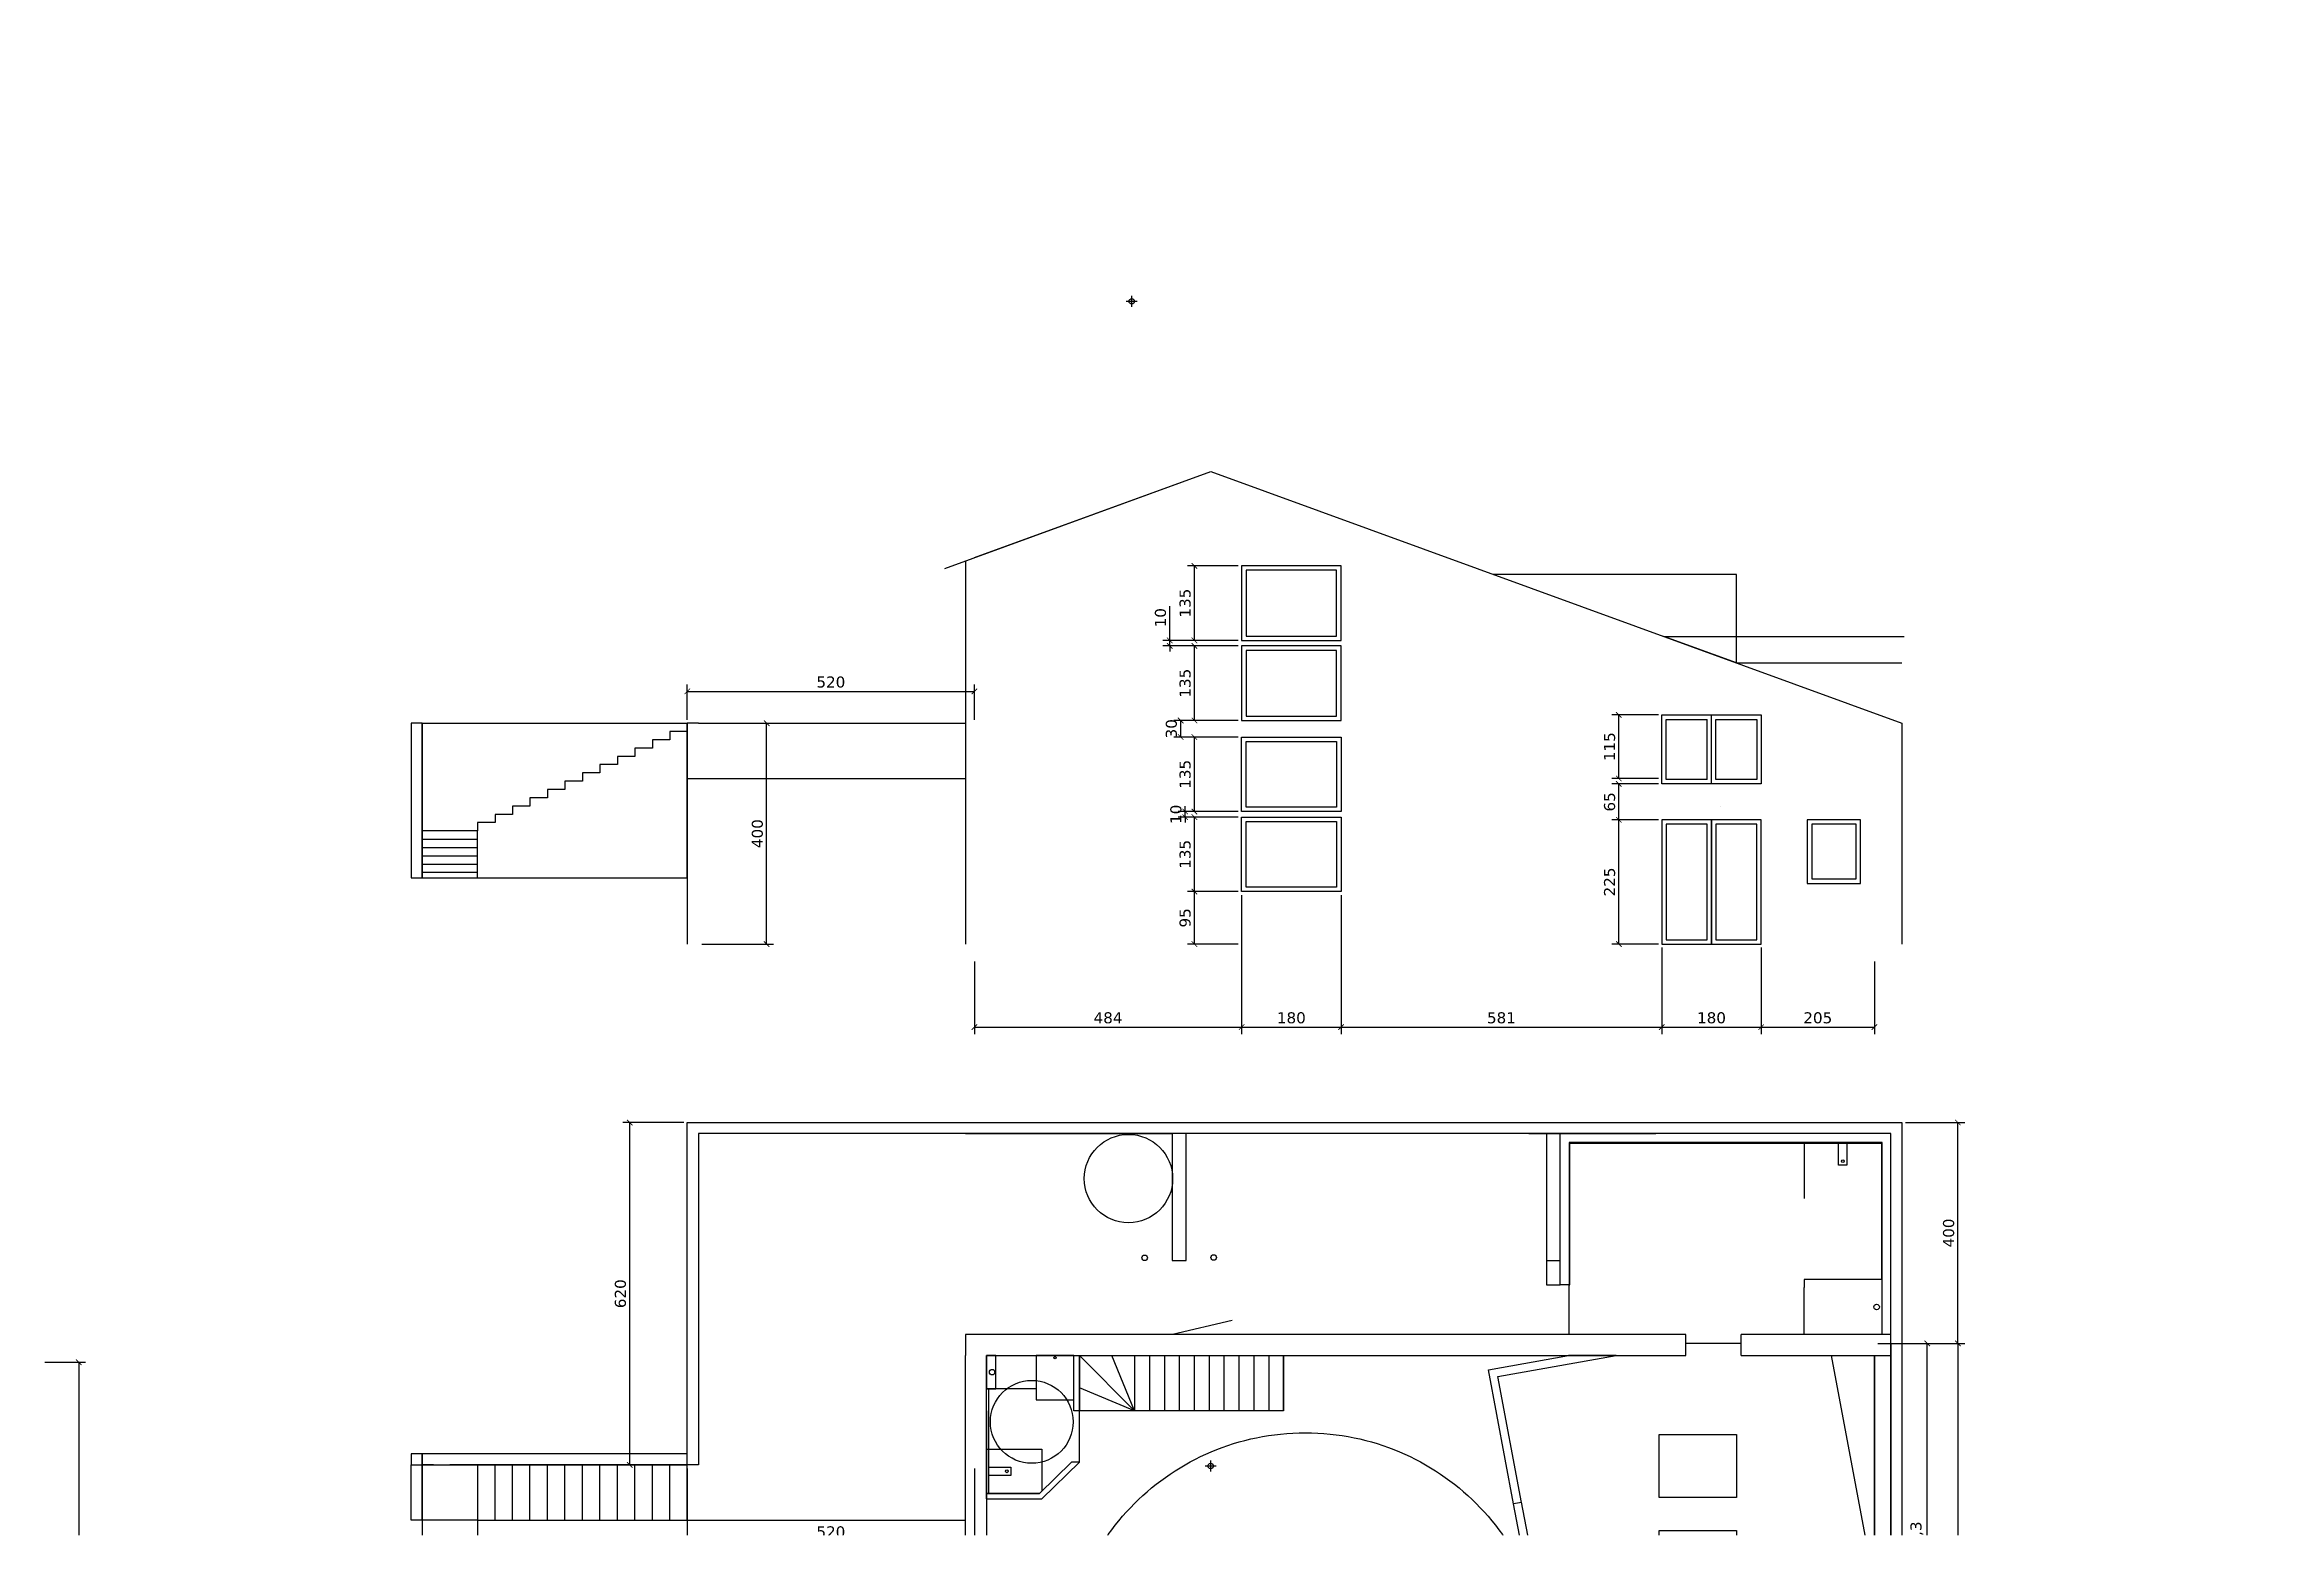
# Paper-space layout 'FacadeESt' of a CAD drawing. Header units: centimetres, sheet in millimetres. Extents: x -72 to 333, y 0 to 270.
# The model-space entities are those that its viewports show. They can reach past a viewport. Long polylines and large blocks are cut down to what shows.
import ezdxf

# ---------------------------------------------------------------- set-up
doc = ezdxf.new("R2010")
doc.units = ezdxf.units.CM
doc.header["$PDMODE"] = 34
doc.header["$PDSIZE"] = 100
for name, color, linetype in [('A-FP 1', 2, 'Continuous'), ('A-Roof', 2, 'Continuous'), ('A-Wall', 30, 'Continuous'), ('AC-Calcul ratios', 4, 'Continuous'), ('Dimensions', 6, 'Continuous'), ('Facade-VUE', 233, 'Continuous'), ('I-Cloison', 11, 'Continuous'), ('I-STAIRS', 44, 'Continuous'), ('Isolant pourtour radier', 36, 'Continuous'), ('Mobilier PMR', 201, 'Continuous'), ('Mur de soutenement', 1, 'Continuous'), ('Mur de soutenement-fondations', 242, 'Continuous'), ('Portes', 3, 'Continuous'), ('VIEWPORT', 7, 'Continuous')]:
    doc.layers.add(name, color=color, linetype=linetype)
doc.layers.add('canalisations', color=1, linetype='Continuous', true_color=0xff0000)
doc.layers.get('VIEWPORT').off()
doc.styles.add('Seb', font='Verdana.ttf')
doc.dimstyles.new('d', dxfattribs={"dimtxt": 1, "dimasz": 1, "dimexe": 1.25, "dimexo": 0.625, "dimtad": 1, "dimdec": 1, "dimlfac": 0.1, "dimtxsty": 'Seb', "dimblk": 'ARCHTICK', "dimblk1": 'ARCHTICK', "dimblk2": 'ARCHTICK', "dimcen": 2.5, "dimclrd": 256, "dimclre": 256, "dimadec": 0, "dimazin": 0, "dimtfac": 1, "dimtdec": 1, "dimtmove": 0, "dimatfit": 3, "dimldrblk": 'ARCHTICK', "dimfxl": 1, "dimlwd": -1, "dimlwe": -1, "dimarcsym": 0})

# ---------------------------------------------------------------- blocks, each defined once
blk = doc.blocks.new('_ArchTick')
at = {"color": 0, "linetype": 'ByBlock', "const_width": 0.15}
blk.add_lwpolyline([(-0.5, -0.5), (0.5, 0.5)], dxfattribs=at)
blk = doc.blocks.new('*D278')
at = {"layer": 'Defpoints', "color": 0, "transparency": 16777216}
for p in [(260001, 126008), (276301, 126008), (276301, 125665)]:
    blk.add_point(p, dxfattribs=at)
at = {"layer": 'Dimensions', "transparency": 16777216}
for p, q in [((260001, 125946), (260001, 125540)), ((276301, 125946), (276301, 125540)), ((260001, 125665), (276301, 125665))]:
    blk.add_line(p, q, dxfattribs=at)
at = {"layer": 'Dimensions', "transparency": 16777216, "xscale": 100, "yscale": 100, "zscale": 100, "rotation": 180}
blk.add_blockref('_ArchTick', (260001, 125665), dxfattribs=at)
at = {"layer": 'Dimensions', "transparency": 16777216, "xscale": 100, "yscale": 100, "zscale": 100}
blk.add_blockref('_ArchTick', (276301, 125665), dxfattribs=at)
at = {"layer": 'Dimensions', "color": 0, "transparency": 16777216, "insert": (268151, 125780), "char_height": 100, "attachment_point": 5, "style": 'Seb'}
blk.add_mtext('1630', dxfattribs=at)
blk = doc.blocks.new('*D279')
at = {"layer": 'Defpoints', "color": 0, "transparency": 16777216}
for p in [(276301, 126008), (276601, 126008), (276601, 125665)]:
    blk.add_point(p, dxfattribs=at)
at = {"layer": 'Dimensions', "transparency": 16777216}
for p, q in [((276301, 125946), (276301, 125540)), ((276601, 125946), (276601, 125540)), ((276301, 125665), (276601, 125665))]:
    blk.add_line(p, q, dxfattribs=at)
at = {"layer": 'Dimensions', "transparency": 16777216, "xscale": 100, "yscale": 100, "zscale": 100, "rotation": 180}
blk.add_blockref('_ArchTick', (276301, 125665), dxfattribs=at)
at = {"layer": 'Dimensions', "transparency": 16777216, "xscale": 100, "yscale": 100, "zscale": 100}
blk.add_blockref('_ArchTick', (276601, 125665), dxfattribs=at)
at = {"layer": 'Dimensions', "color": 0, "transparency": 16777216, "insert": (276451, 125780), "char_height": 100, "attachment_point": 5, "style": 'Seb'}
blk.add_mtext('30', dxfattribs=at)
blk = doc.blocks.new('*D283')
at = {"layer": 'Defpoints', "color": 0, "transparency": 16777216}
for p in [(276801, 126008), (276801, 125848), (277620, 125848)]:
    blk.add_point(p, dxfattribs=at)
at = {"layer": 'Dimensions', "transparency": 16777216}
for p, q in [((276864, 126008), (277745, 126008)), ((277620, 126008), (277620, 125848)), ((276864, 125848), (277745, 125848)), ((277620, 125848), (277620, 125473))]:
    blk.add_line(p, q, dxfattribs=at)
at = {"layer": 'Dimensions', "transparency": 16777216, "xscale": 100, "yscale": 100, "zscale": 100}
for p, rotation in [((277620, 126008), 90), ((277620, 125848), 270)]:
    blk.add_blockref('_ArchTick', p, dxfattribs=dict(at, rotation=rotation))
at = {"layer": 'Dimensions', "color": 0, "transparency": 16777216, "insert": (277506, 125610), "char_height": 100, "attachment_point": 5, "rotation": 90, "style": 'Seb'}
blk.add_mtext('16', dxfattribs=at)
blk = doc.blocks.new('*D296')
at = {"layer": 'Defpoints', "color": 0, "transparency": 16777216}
for p in [(276301, 101873), (276301, 90273), (277813, 90273)]:
    blk.add_point(p, dxfattribs=at)
at = {"layer": 'Dimensions', "transparency": 16777216}
for p, q in [((276364, 101873), (277938, 101873)), ((277813, 101873), (277813, 90273)), ((276364, 90273), (277938, 90273))]:
    blk.add_line(p, q, dxfattribs=at)
at = {"layer": 'Dimensions', "transparency": 16777216, "xscale": 100, "yscale": 100, "zscale": 100}
for p, rotation in [((277813, 101873), 90), ((277813, 90273), 270)]:
    blk.add_blockref('_ArchTick', p, dxfattribs=dict(at, rotation=rotation))
at = {"layer": 'Dimensions', "color": 0, "transparency": 16777216, "insert": (277646, 96073), "char_height": 200, "attachment_point": 5, "rotation": 90, "style": 'Seb'}
blk.add_mtext('1160', dxfattribs=at)
blk = doc.blocks.new('*D306')
at = {"layer": 'Defpoints', "color": 0, "transparency": 16777216}
for p in [(276301, 101873), (277260, 101873), (276301, 94640)]:
    blk.add_point(p, dxfattribs=at)
at = {"layer": 'Dimensions', "transparency": 16777216}
for p, q in [((276364, 101873), (277385, 101873)), ((277260, 94640), (277260, 101873)), ((276364, 94640), (277385, 94640))]:
    blk.add_line(p, q, dxfattribs=at)
at = {"layer": 'Dimensions', "transparency": 16777216, "xscale": 100, "yscale": 100, "zscale": 100}
for p, rotation in [((277260, 101873), 90), ((277260, 94640), 270)]:
    blk.add_blockref('_ArchTick', p, dxfattribs=dict(at, rotation=rotation))
at = {"layer": 'Dimensions', "color": 0, "transparency": 16777216, "insert": (277070, 98256), "char_height": 200, "attachment_point": 5, "rotation": 90, "style": 'Seb'}
blk.add_mtext('723,3', dxfattribs=at)
blk = doc.blocks.new('*D309')
at = {"layer": 'Defpoints', "color": 0, "transparency": 16777216}
for p in [(264841, 110056), (260001, 108856), (264841, 107602)]:
    blk.add_point(p, dxfattribs=at)
at = {"layer": 'Dimensions', "transparency": 16777216}
for p, q in [((264841, 109993), (264841, 107477)), ((260001, 108793), (260001, 107477)), ((260001, 107602), (264841, 107602))]:
    blk.add_line(p, q, dxfattribs=at)
at = {"layer": 'Dimensions', "transparency": 16777216, "xscale": 100, "yscale": 100, "zscale": 100, "rotation": 180}
blk.add_blockref('_ArchTick', (260001, 107602), dxfattribs=at)
at = {"layer": 'Dimensions', "transparency": 16777216, "xscale": 100, "yscale": 100, "zscale": 100}
blk.add_blockref('_ArchTick', (264841, 107602), dxfattribs=at)
at = {"layer": 'Dimensions', "color": 0, "transparency": 16777216, "insert": (262421, 107769), "char_height": 200, "attachment_point": 5, "style": 'Seb'}
blk.add_mtext('484', dxfattribs=at)
blk = doc.blocks.new('*D310')
at = {"layer": 'Defpoints', "color": 0, "transparency": 16777216}
for p in [(264841, 110056), (266641, 110056), (266641, 107602)]:
    blk.add_point(p, dxfattribs=at)
at = {"layer": 'Dimensions', "transparency": 16777216}
for p, q in [((264841, 109993), (264841, 107477)), ((266641, 109993), (266641, 107477)), ((264841, 107602), (266641, 107602))]:
    blk.add_line(p, q, dxfattribs=at)
at = {"layer": 'Dimensions', "transparency": 16777216, "xscale": 100, "yscale": 100, "zscale": 100, "rotation": 180}
blk.add_blockref('_ArchTick', (264841, 107602), dxfattribs=at)
at = {"layer": 'Dimensions', "transparency": 16777216, "xscale": 100, "yscale": 100, "zscale": 100}
blk.add_blockref('_ArchTick', (266641, 107602), dxfattribs=at)
at = {"layer": 'Dimensions', "color": 0, "transparency": 16777216, "insert": (265741, 107769), "char_height": 200, "attachment_point": 5, "style": 'Seb'}
blk.add_mtext('180', dxfattribs=at)
blk = doc.blocks.new('*D311')
at = {"layer": 'Defpoints', "color": 0, "transparency": 16777216}
for p in [(266641, 110056), (272451, 109106), (272451, 107602)]:
    blk.add_point(p, dxfattribs=at)
at = {"layer": 'Dimensions', "transparency": 16777216}
for p, q in [((266641, 109993), (266641, 107477)), ((272451, 109043), (272451, 107477)), ((266641, 107602), (272451, 107602))]:
    blk.add_line(p, q, dxfattribs=at)
at = {"layer": 'Dimensions', "transparency": 16777216, "xscale": 100, "yscale": 100, "zscale": 100, "rotation": 180}
blk.add_blockref('_ArchTick', (266641, 107602), dxfattribs=at)
at = {"layer": 'Dimensions', "transparency": 16777216, "xscale": 100, "yscale": 100, "zscale": 100}
blk.add_blockref('_ArchTick', (272451, 107602), dxfattribs=at)
at = {"layer": 'Dimensions', "color": 0, "transparency": 16777216, "insert": (269546, 107769), "char_height": 200, "attachment_point": 5, "style": 'Seb'}
blk.add_mtext('581', dxfattribs=at)
blk = doc.blocks.new('*D312')
at = {"layer": 'Defpoints', "color": 0, "transparency": 16777216}
for p in [(272451, 109106), (274251, 109106), (274251, 107602)]:
    blk.add_point(p, dxfattribs=at)
at = {"layer": 'Dimensions', "transparency": 16777216}
for p, q in [((272451, 109043), (272451, 107477)), ((274251, 109043), (274251, 107477)), ((272451, 107602), (274251, 107602))]:
    blk.add_line(p, q, dxfattribs=at)
at = {"layer": 'Dimensions', "transparency": 16777216, "xscale": 100, "yscale": 100, "zscale": 100, "rotation": 180}
blk.add_blockref('_ArchTick', (272451, 107602), dxfattribs=at)
at = {"layer": 'Dimensions', "transparency": 16777216, "xscale": 100, "yscale": 100, "zscale": 100}
blk.add_blockref('_ArchTick', (274251, 107602), dxfattribs=at)
at = {"layer": 'Dimensions', "color": 0, "transparency": 16777216, "insert": (273351, 107769), "char_height": 200, "attachment_point": 5, "style": 'Seb'}
blk.add_mtext('180', dxfattribs=at)
blk = doc.blocks.new('*D313')
at = {"layer": 'Defpoints', "color": 0, "transparency": 16777216}
for p in [(274251, 109106), (276301, 108856), (276301, 107602)]:
    blk.add_point(p, dxfattribs=at)
at = {"layer": 'Dimensions', "transparency": 16777216}
for p, q in [((274251, 109043), (274251, 107477)), ((276301, 108793), (276301, 107477)), ((274251, 107602), (276301, 107602))]:
    blk.add_line(p, q, dxfattribs=at)
at = {"layer": 'Dimensions', "transparency": 16777216, "xscale": 100, "yscale": 100, "zscale": 100, "rotation": 180}
blk.add_blockref('_ArchTick', (274251, 107602), dxfattribs=at)
at = {"layer": 'Dimensions', "transparency": 16777216, "xscale": 100, "yscale": 100, "zscale": 100}
blk.add_blockref('_ArchTick', (276301, 107602), dxfattribs=at)
at = {"layer": 'Dimensions', "color": 0, "transparency": 16777216, "insert": (275276, 107769), "char_height": 200, "attachment_point": 5, "style": 'Seb'}
blk.add_mtext('205', dxfattribs=at)
blk = doc.blocks.new('*D314')
at = {"layer": 'Defpoints', "color": 0, "transparency": 16777216}
for p in [(263986, 110056), (264841, 110056), (264841, 109106)]:
    blk.add_point(p, dxfattribs=at)
at = {"layer": 'Dimensions', "transparency": 16777216}
for p, q in [((264779, 110056), (263861, 110056)), ((263986, 109106), (263986, 110056)), ((264779, 109106), (263861, 109106))]:
    blk.add_line(p, q, dxfattribs=at)
at = {"layer": 'Dimensions', "transparency": 16777216, "xscale": 100, "yscale": 100, "zscale": 100}
for p, rotation in [((263986, 110056), 90), ((263986, 109106), 270)]:
    blk.add_blockref('_ArchTick', p, dxfattribs=dict(at, rotation=rotation))
at = {"layer": 'Dimensions', "color": 0, "transparency": 16777216, "insert": (263818, 109581), "char_height": 200, "attachment_point": 5, "rotation": 90, "style": 'Seb'}
blk.add_mtext('95', dxfattribs=at)
blk = doc.blocks.new('*D315')
at = {"layer": 'Defpoints', "color": 0, "transparency": 16777216}
for p in [(263986, 111406), (264841, 111406), (264841, 110056)]:
    blk.add_point(p, dxfattribs=at)
at = {"layer": 'Dimensions', "transparency": 16777216}
for p, q in [((264779, 111406), (263861, 111406)), ((263986, 110056), (263986, 111406)), ((264779, 110056), (263861, 110056))]:
    blk.add_line(p, q, dxfattribs=at)
at = {"layer": 'Dimensions', "transparency": 16777216, "xscale": 100, "yscale": 100, "zscale": 100}
for p, rotation in [((263986, 111406), 90), ((263986, 110056), 270)]:
    blk.add_blockref('_ArchTick', p, dxfattribs=dict(at, rotation=rotation))
at = {"layer": 'Dimensions', "color": 0, "transparency": 16777216, "insert": (263818, 110731), "char_height": 200, "attachment_point": 5, "rotation": 90, "style": 'Seb'}
blk.add_mtext('135', dxfattribs=at)
blk = doc.blocks.new('*D316')
at = {"layer": 'Defpoints', "color": 0, "transparency": 16777216}
for p in [(263818, 111506), (264841, 111506), (264841, 111406)]:
    blk.add_point(p, dxfattribs=at)
at = {"layer": 'Dimensions', "transparency": 16777216}
for p, q in [((264779, 111506), (263693, 111506)), ((264779, 111406), (263693, 111406)), ((263818, 111506), (263818, 111606)), ((263818, 111406), (263818, 111506)), ((263818, 111406), (263818, 111306))]:
    blk.add_line(p, q, dxfattribs=at)
at = {"layer": 'Dimensions', "transparency": 16777216, "xscale": 100, "yscale": 100, "zscale": 100}
for p, rotation in [((263818, 111506), 270), ((263818, 111406), 90)]:
    blk.add_blockref('_ArchTick', p, dxfattribs=dict(at, rotation=rotation))
at = {"layer": 'Dimensions', "color": 0, "transparency": 16777216, "insert": (263651, 111456), "char_height": 200, "attachment_point": 5, "rotation": 90, "style": 'Seb'}
blk.add_mtext('10', dxfattribs=at)
blk = doc.blocks.new('*D317')
at = {"layer": 'Defpoints', "color": 0, "transparency": 16777216}
for p in [(263986, 112856), (264841, 112856), (264841, 111506)]:
    blk.add_point(p, dxfattribs=at)
at = {"layer": 'Dimensions', "transparency": 16777216}
for p, q in [((264779, 112856), (263861, 112856)), ((263986, 111506), (263986, 112856)), ((264779, 111506), (263861, 111506))]:
    blk.add_line(p, q, dxfattribs=at)
at = {"layer": 'Dimensions', "transparency": 16777216, "xscale": 100, "yscale": 100, "zscale": 100}
for p, rotation in [((263986, 112856), 90), ((263986, 111506), 270)]:
    blk.add_blockref('_ArchTick', p, dxfattribs=dict(at, rotation=rotation))
at = {"layer": 'Dimensions', "color": 0, "transparency": 16777216, "insert": (263818, 112181), "char_height": 200, "attachment_point": 5, "rotation": 90, "style": 'Seb'}
blk.add_mtext('135', dxfattribs=at)
blk = doc.blocks.new('*D318')
at = {"layer": 'Defpoints', "color": 0, "transparency": 16777216}
for p in [(263737, 113156), (264841, 113156), (264841, 112856)]:
    blk.add_point(p, dxfattribs=at)
at = {"layer": 'Dimensions', "transparency": 16777216}
for p, q in [((264779, 113156), (263612, 113156)), ((263737, 112856), (263737, 113156)), ((264779, 112856), (263612, 112856))]:
    blk.add_line(p, q, dxfattribs=at)
at = {"layer": 'Dimensions', "transparency": 16777216, "xscale": 100, "yscale": 100, "zscale": 100}
for p, rotation in [((263737, 113156), 90), ((263737, 112856), 270)]:
    blk.add_blockref('_ArchTick', p, dxfattribs=dict(at, rotation=rotation))
at = {"layer": 'Dimensions', "color": 0, "transparency": 16777216, "insert": (263569, 113006), "char_height": 200, "attachment_point": 5, "rotation": 90, "style": 'Seb'}
blk.add_mtext('30', dxfattribs=at)
blk = doc.blocks.new('*D319')
at = {"layer": 'Defpoints', "color": 0, "transparency": 16777216}
for p in [(263986, 114506), (264841, 114506), (264841, 113156)]:
    blk.add_point(p, dxfattribs=at)
at = {"layer": 'Dimensions', "transparency": 16777216}
for p, q in [((264779, 114506), (263861, 114506)), ((263986, 113156), (263986, 114506)), ((264779, 113156), (263861, 113156))]:
    blk.add_line(p, q, dxfattribs=at)
at = {"layer": 'Dimensions', "transparency": 16777216, "xscale": 100, "yscale": 100, "zscale": 100}
for p, rotation in [((263986, 114506), 90), ((263986, 113156), 270)]:
    blk.add_blockref('_ArchTick', p, dxfattribs=dict(at, rotation=rotation))
at = {"layer": 'Dimensions', "color": 0, "transparency": 16777216, "insert": (263818, 113831), "char_height": 200, "attachment_point": 5, "rotation": 90, "style": 'Seb'}
blk.add_mtext('135', dxfattribs=at)
blk = doc.blocks.new('*D320')
at = {"layer": 'Defpoints', "color": 0, "transparency": 16777216}
for p in [(271673, 111356), (272451, 111356), (272451, 109106)]:
    blk.add_point(p, dxfattribs=at)
at = {"layer": 'Dimensions', "transparency": 16777216}
for p, q in [((272389, 111356), (271548, 111356)), ((271673, 109106), (271673, 111356)), ((272389, 109106), (271548, 109106))]:
    blk.add_line(p, q, dxfattribs=at)
at = {"layer": 'Dimensions', "transparency": 16777216, "xscale": 100, "yscale": 100, "zscale": 100}
for p, rotation in [((271673, 111356), 90), ((271673, 109106), 270)]:
    blk.add_blockref('_ArchTick', p, dxfattribs=dict(at, rotation=rotation))
at = {"layer": 'Dimensions', "color": 0, "transparency": 16777216, "insert": (271506, 110231), "char_height": 200, "attachment_point": 5, "rotation": 90, "style": 'Seb'}
blk.add_mtext('225', dxfattribs=at)
blk = doc.blocks.new('*D321')
at = {"layer": 'Defpoints', "color": 0, "transparency": 16777216}
for p in [(271673, 112006), (272451, 112006), (272451, 111356)]:
    blk.add_point(p, dxfattribs=at)
at = {"layer": 'Dimensions', "transparency": 16777216}
for p, q in [((272389, 112006), (271548, 112006)), ((271673, 111356), (271673, 112006)), ((272389, 111356), (271548, 111356))]:
    blk.add_line(p, q, dxfattribs=at)
at = {"layer": 'Dimensions', "transparency": 16777216, "xscale": 100, "yscale": 100, "zscale": 100}
for p, rotation in [((271673, 112006), 90), ((271673, 111356), 270)]:
    blk.add_blockref('_ArchTick', p, dxfattribs=dict(at, rotation=rotation))
at = {"layer": 'Dimensions', "color": 0, "transparency": 16777216, "insert": (271506, 111681), "char_height": 200, "attachment_point": 5, "rotation": 90, "style": 'Seb'}
blk.add_mtext('65', dxfattribs=at)
blk = doc.blocks.new('*D322')
at = {"layer": 'Defpoints', "color": 0, "transparency": 16777216}
for p in [(271673, 113256), (272451, 113256), (272451, 112106)]:
    blk.add_point(p, dxfattribs=at)
at = {"layer": 'Dimensions', "transparency": 16777216}
for p, q in [((272389, 113256), (271548, 113256)), ((271673, 112106), (271673, 113256)), ((272389, 112106), (271548, 112106))]:
    blk.add_line(p, q, dxfattribs=at)
at = {"layer": 'Dimensions', "transparency": 16777216, "xscale": 100, "yscale": 100, "zscale": 100}
for p, rotation in [((271673, 113256), 90), ((271673, 112106), 270)]:
    blk.add_blockref('_ArchTick', p, dxfattribs=dict(at, rotation=rotation))
at = {"layer": 'Dimensions', "color": 0, "transparency": 16777216, "insert": (271506, 112681), "char_height": 200, "attachment_point": 5, "rotation": 90, "style": 'Seb'}
blk.add_mtext('115', dxfattribs=at)
blk = doc.blocks.new('*D323')
at = {"layer": 'Defpoints', "color": 0, "transparency": 16777216}
for p in [(254801, 99673), (260001, 99673), (260001, 98291)]:
    blk.add_point(p, dxfattribs=at)
at = {"layer": 'Dimensions', "transparency": 16777216}
for p, q in [((254801, 99610), (254801, 98166)), ((260001, 99610), (260001, 98166)), ((254801, 98291), (260001, 98291))]:
    blk.add_line(p, q, dxfattribs=at)
at = {"layer": 'Dimensions', "transparency": 16777216, "xscale": 100, "yscale": 100, "zscale": 100, "rotation": 180}
blk.add_blockref('_ArchTick', (254801, 98291), dxfattribs=at)
at = {"layer": 'Dimensions', "transparency": 16777216, "xscale": 100, "yscale": 100, "zscale": 100}
blk.add_blockref('_ArchTick', (260001, 98291), dxfattribs=at)
at = {"layer": 'Dimensions', "color": 0, "transparency": 16777216, "insert": (257401, 98458), "char_height": 200, "attachment_point": 5, "style": 'Seb'}
blk.add_mtext('520', dxfattribs=at)
blk = doc.blocks.new('*D324')
at = {"layer": 'Defpoints', "color": 0, "transparency": 16777216}
for p in [(253758, 105873), (254801, 105873), (254801, 99673)]:
    blk.add_point(p, dxfattribs=at)
at = {"layer": 'Dimensions', "transparency": 16777216}
for p, q in [((254739, 105873), (253633, 105873)), ((253758, 99673), (253758, 105873)), ((254739, 99673), (253633, 99673))]:
    blk.add_line(p, q, dxfattribs=at)
at = {"layer": 'Dimensions', "transparency": 16777216, "xscale": 100, "yscale": 100, "zscale": 100}
for p, rotation in [((253758, 105873), 90), ((253758, 99673), 270)]:
    blk.add_blockref('_ArchTick', p, dxfattribs=dict(at, rotation=rotation))
at = {"layer": 'Dimensions', "color": 0, "transparency": 16777216, "insert": (253590, 102773), "char_height": 200, "attachment_point": 5, "rotation": 90, "style": 'Seb'}
blk.add_mtext('620', dxfattribs=at)
blk = doc.blocks.new('*D325')
at = {"layer": 'Defpoints', "color": 0, "transparency": 16777216}
for p in [(255001, 113106), (256238, 113106), (255001, 109106)]:
    blk.add_point(p, dxfattribs=at)
at = {"layer": 'Dimensions', "transparency": 16777216}
for p, q in [((255064, 113106), (256363, 113106)), ((256238, 109106), (256238, 113106)), ((255064, 109106), (256363, 109106))]:
    blk.add_line(p, q, dxfattribs=at)
at = {"layer": 'Dimensions', "transparency": 16777216, "xscale": 100, "yscale": 100, "zscale": 100}
for p, rotation in [((256238, 113106), 90), ((256238, 109106), 270)]:
    blk.add_blockref('_ArchTick', p, dxfattribs=dict(at, rotation=rotation))
at = {"layer": 'Dimensions', "color": 0, "transparency": 16777216, "insert": (256070, 111106), "char_height": 200, "attachment_point": 5, "rotation": 90, "style": 'Seb'}
blk.add_mtext('400', dxfattribs=at)
blk = doc.blocks.new('*D327')
at = {"layer": 'Defpoints', "color": 0, "transparency": 16777216}
for p in [(260001, 113683), (254801, 113106), (260001, 113106)]:
    blk.add_point(p, dxfattribs=at)
at = {"layer": 'Dimensions', "transparency": 16777216}
for p, q in [((254801, 113168), (254801, 113808)), ((260001, 113168), (260001, 113808)), ((254801, 113683), (260001, 113683))]:
    blk.add_line(p, q, dxfattribs=at)
at = {"layer": 'Dimensions', "transparency": 16777216, "xscale": 100, "yscale": 100, "zscale": 100, "rotation": 180}
blk.add_blockref('_ArchTick', (254801, 113683), dxfattribs=at)
at = {"layer": 'Dimensions', "transparency": 16777216, "xscale": 100, "yscale": 100, "zscale": 100}
blk.add_blockref('_ArchTick', (260001, 113683), dxfattribs=at)
at = {"layer": 'Dimensions', "color": 0, "transparency": 16777216, "insert": (257401, 113851), "char_height": 200, "attachment_point": 5, "style": 'Seb'}
blk.add_mtext('520', dxfattribs=at)
blk = doc.blocks.new('*D328')
at = {"layer": 'Defpoints', "color": 0, "transparency": 16777216}
for p in [(276801, 105873), (277813, 105873), (276801, 101873)]:
    blk.add_point(p, dxfattribs=at)
at = {"layer": 'Dimensions', "transparency": 16777216}
for p, q in [((276864, 105873), (277938, 105873)), ((277813, 101873), (277813, 105873)), ((276864, 101873), (277938, 101873))]:
    blk.add_line(p, q, dxfattribs=at)
at = {"layer": 'Dimensions', "transparency": 16777216, "xscale": 100, "yscale": 100, "zscale": 100}
for p, rotation in [((277813, 105873), 90), ((277813, 101873), 270)]:
    blk.add_blockref('_ArchTick', p, dxfattribs=dict(at, rotation=rotation))
at = {"layer": 'Dimensions', "color": 0, "transparency": 16777216, "insert": (277646, 103873), "char_height": 200, "attachment_point": 5, "rotation": 90, "style": 'Seb'}
blk.add_mtext('400', dxfattribs=at)
blk = doc.blocks.new('*D339')
at = {"layer": 'Defpoints', "color": 0, "transparency": 16777216}
for p in [(263986, 115956), (264841, 115956), (264841, 114606)]:
    blk.add_point(p, dxfattribs=at)
at = {"layer": 'Dimensions', "transparency": 16777216}
for p, q in [((264779, 115956), (263861, 115956)), ((263986, 114606), (263986, 115956)), ((264779, 114606), (263861, 114606))]:
    blk.add_line(p, q, dxfattribs=at)
at = {"layer": 'Dimensions', "transparency": 16777216, "xscale": 100, "yscale": 100, "zscale": 100}
for p, rotation in [((263986, 115956), 90), ((263986, 114606), 270)]:
    blk.add_blockref('_ArchTick', p, dxfattribs=dict(at, rotation=rotation))
at = {"layer": 'Dimensions', "color": 0, "transparency": 16777216, "insert": (263818, 115281), "char_height": 200, "attachment_point": 5, "rotation": 90, "style": 'Seb'}
blk.add_mtext('135', dxfattribs=at)
blk = doc.blocks.new('*D340')
at = {"layer": 'Defpoints', "color": 0, "transparency": 16777216}
for p in [(263539, 114606), (264841, 114606), (264841, 114506)]:
    blk.add_point(p, dxfattribs=at)
at = {"layer": 'Dimensions', "transparency": 16777216}
for p, q in [((263539, 114606), (263539, 115229)), ((264779, 114606), (263414, 114606)), ((263539, 114506), (263539, 114606)), ((264779, 114506), (263414, 114506)), ((263539, 114506), (263539, 114406))]:
    blk.add_line(p, q, dxfattribs=at)
at = {"layer": 'Dimensions', "transparency": 16777216, "xscale": 100, "yscale": 100, "zscale": 100}
for p, rotation in [((263539, 114606), 270), ((263539, 114506), 90)]:
    blk.add_blockref('_ArchTick', p, dxfattribs=dict(at, rotation=rotation))
at = {"layer": 'Dimensions', "color": 0, "transparency": 16777216, "insert": (263372, 115017), "char_height": 200, "attachment_point": 5, "rotation": 90, "style": 'Seb'}
blk.add_mtext('10', dxfattribs=at)
blk = doc.blocks.new('*D2215')
at = {"layer": 'Defpoints', "color": 0, "transparency": 16777216}
for p in [(242350, 101532), (242350, 85772), (243778, 85772)]:
    blk.add_point(p, dxfattribs=at)
at = {"layer": 'Dimensions', "transparency": 16777216}
for p, q in [((242412, 101532), (243903, 101532)), ((243778, 101532), (243778, 85772)), ((242412, 85772), (243903, 85772))]:
    blk.add_line(p, q, dxfattribs=at)
at = {"layer": 'Dimensions', "transparency": 16777216, "xscale": 100, "yscale": 100, "zscale": 100}
for p, rotation in [((243778, 101532), 90), ((243778, 85772), 270)]:
    blk.add_blockref('_ArchTick', p, dxfattribs=dict(at, rotation=rotation))
at = {"layer": 'Dimensions', "color": 0, "transparency": 16777216, "insert": (243636, 93652), "char_height": 150, "attachment_point": 5, "rotation": 90, "style": 'Seb'}
blk.add_mtext('1576', dxfattribs=at)

msp = doc.modelspace()

# ---------------------------------------------------------------- linework, layer by layer
at = {"layer": 'A-FP 1'}
for p, q in [((255001.36, 113105.57), (259841.36, 113105.57)), ((254801.36, 112105.57), (259841.36, 112105.57))]:
    msp.add_line(p, q, dxfattribs=at)
at = {"layer": 'A-Roof'}
for p, q in [((259465.48, 115910.53), (264280.14, 117662.92)), ((260001.36, 116105.57), (264280.14, 117662.92)), ((264280.14, 117662.92), (276801.36, 113105.57)), ((276801.36, 113105.57), (276801.36, 112505.57))]:
    msp.add_line(p, q, dxfattribs=at)
at = {"layer": 'A-Wall'}
for p, q in [((259841.36, 116047.34), (259841.36, 109105.57)), ((272885.63, 101652.76), (272885.63, 102032.76)), ((273885.62, 101652.76), (273885.62, 102032.76))]:
    msp.add_line(p, q, dxfattribs=at)
for points in [[(272885.63, 102032.76), (259841.36, 102032.76), (259841.36, 101652.76)], [(273885.62, 101652.76), (276301.36, 101652.76), (276601.36, 101652.76), (276601.36, 102032.76), (275471.36, 102032.76), (273885.62, 102032.76)], [(259841.36, 95292.76), (259841.36, 101652.76)], [(260221.36, 101652.76), (272885.63, 101652.76)], [(260221.36, 100652.76), (260221.36, 95293.36)]]:
    msp.add_lwpolyline(points, dxfattribs=at)
at = {"layer": 'AC-Calcul ratios'}
for p, q in [((259841.36, 105672.76), (263585.14, 105672.76)), ((263585.14, 105672.76), (263585.14, 103372.76)), ((260221.36, 99552.76), (260221.36, 101652.76)), ((260221.36, 101652.76), (262021.36, 101652.76)), ((260391.36, 101652.76), (260221.36, 101652.76)), ((260221.36, 101652.76), (260221.36, 101052.76)), ((260391.36, 101052.76), (260391.36, 101652.76)), ((269309.47, 101397.07), (270759.55, 101652.76)), ((269480.54, 101274.92), (271623.37, 101652.76)), ((271623.37, 101652.76), (270759.55, 101652.76)), ((269764.47, 98967.3), (269309.47, 101397.07)), ((269910.82, 98993.11), (269482.15, 101275.21)), ((260221.36, 101052.76), (260391.36, 101052.76)), ((260261.36, 99156.58), (260261.36, 101052.76)), ((261180.54, 99156.58), (261758.46, 99722.76)), ((261221.36, 99056.58), (261901.36, 99722.76)), ((261901.36, 99722.76), (261758.46, 99722.76)), ((260221.36, 99156.58), (261180.54, 99156.58)), ((260221.36, 99056.58), (260221.36, 99156.58)), ((260221.36, 99156.58), (260261.36, 99156.58)), ((260221.36, 99056.58), (261221.36, 99056.58)), ((269910.82, 98993.11), (269764.47, 98967.3))]:
    msp.add_line(p, q, dxfattribs=at)
msp.add_lwpolyline([(261801.36, 101652.76), (261901.36, 101652.76), (261901.36, 100652.76), (261801.36, 100652.76)], close=True, dxfattribs=at)
msp.add_lwpolyline([(275515.85, 101652.76), (276301.36, 97466.04)], dxfattribs=at)
msp.add_circle((262791.6, 104858.12), 800, dxfattribs=at)
at = {"layer": 'canalisations'}
for centre, radius in [((275728.36, 105174.76), 25), ((263085.14, 103422.76), 50), ((264335.14, 103428.82), 50), ((276341.36, 102532.76), 50), ((261461.36, 101612.76), 20), ((260321.36, 101352.76), 50), ((260586.36, 99556.58), 25)]:
    msp.add_circle(centre, radius, dxfattribs=at)
msp.add_point((262851.36, 120748.14), dxfattribs=at)
at = {"layer": 'Dimensions'}
msp.add_circle((265994.44, 95878.32), 4375.79, dxfattribs=at)
at = {"layer": 'Facade-VUE'}
for p, q in [((273271.36, 112085.57), (273271.36, 113175.57)), ((273351.36, 112005.57), (273351.36, 113255.57)), ((273431.36, 112085.57), (273431.36, 113175.57))]:
    msp.add_line(p, q, dxfattribs=at)
for points in [[(264841.36, 114605.57), (266641.36, 114605.57), (266641.36, 115955.57), (264841.36, 115955.57)], [(264921.36, 114685.57), (266561.36, 114685.57), (266561.36, 115875.57), (264921.36, 115875.57)], [(264841.36, 113155.57), (266641.36, 113155.57), (266641.36, 114505.57), (264841.36, 114505.57)], [(264921.36, 113235.57), (266561.36, 113235.57), (266561.36, 114425.57), (264921.36, 114425.57)], [(274251.36, 112005.57), (272451.36, 112005.57), (272451.36, 113255.57), (274251.36, 113255.57)], [(266641.36, 111505.57), (264841.36, 111505.57), (264841.36, 112855.57), (266641.36, 112855.57)], [(266561.36, 111585.57), (264921.36, 111585.57), (264921.36, 112775.57), (266561.36, 112775.57)], [(266641.36, 110055.57), (264841.36, 110055.57), (264841.36, 111405.57), (266641.36, 111405.57)], [(266561.36, 110135.57), (264921.36, 110135.57), (264921.36, 111325.57), (266561.36, 111325.57)], [(272451.36, 109105.57), (273351.36, 109105.57), (273351.36, 111355.57), (272451.36, 111355.57)], [(273351.36, 109105.57), (274251.36, 109105.57), (274251.36, 111355.57), (273351.36, 111355.57)], [(275086.36, 111355.57), (275086.36, 110205.57), (276051.36, 110205.57), (276051.36, 111355.57)], [(272531.36, 109185.57), (273271.36, 109185.57), (273271.36, 111275.57), (272531.36, 111275.57)], [(273431.36, 109185.57), (274171.36, 109185.57), (274171.36, 111275.57), (273431.36, 111275.57)], [(275166.36, 111275.57), (275166.36, 110285.57), (275971.36, 110285.57), (275971.36, 111275.57)]]:
    msp.add_lwpolyline(points, close=True, dxfattribs=at)
for points in [[(273271.36, 112085.57), (272531.36, 112085.57), (272531.36, 113175.57), (273271.36, 113175.57)], [(273431.36, 113175.57), (274171.36, 113175.57), (274171.36, 112085.57), (273431.36, 112085.57)]]:
    msp.add_lwpolyline(points, dxfattribs=at)
at = {"layer": 'I-Cloison'}
for p, q in [((273522.26, 111605.57), (273522.26, 111605.57)), ((270783.95, 102932.76), (270783.95, 105499.76)), ((270783.95, 105499.76), (276428.36, 105499.76)), ((275028.36, 105499.76), (275028.36, 104499.76)), ((276428.36, 105499.76), (276428.36, 103032.76)), ((270360.95, 103372.76), (270360.95, 102932.76)), ((270610.95, 102932.76), (270610.95, 103372.76)), ((270360.95, 102932.76), (270610.95, 102932.76)), ((270770.95, 102932.76), (270783.95, 102932.76)), ((276428.36, 103032.76), (275028.36, 103032.76)), ((275028.36, 103032.76), (275028.36, 102882.76)), ((264668.14, 102289.76), (263586.36, 102032.76)), ((276301.36, 101652.76), (276301.36, 95652.76))]:
    msp.add_line(p, q, dxfattribs=at)
at = {"layer": 'I-STAIRS'}
for p, q in [((254801.36, 112955.57), (254484.69, 112955.57)), ((254484.69, 112955.57), (254484.69, 112805.57)), ((254801.36, 110305.57), (254801.36, 113105.57)), ((254801.36, 113105.57), (254801.36, 112955.57)), ((254168.02, 112655.57), (253851.36, 112655.57)), ((253851.36, 112655.57), (253851.36, 112505.57)), ((254484.69, 112805.57), (254168.02, 112805.57)), ((254168.02, 112805.57), (254168.02, 112655.57)), ((253218.02, 112205.57), (252901.36, 112205.57)), ((252901.36, 112205.57), (252901.36, 112055.57)), ((253534.69, 112355.57), (253218.02, 112355.57)), ((253218.02, 112355.57), (253218.02, 112205.57)), ((253851.36, 112505.57), (253534.69, 112505.57)), ((253534.69, 112505.57), (253534.69, 112355.57)), ((252268.02, 111755.57), (251951.36, 111755.57)), ((251951.36, 111755.57), (251951.36, 111605.57)), ((252584.69, 111905.57), (252268.02, 111905.57)), ((252268.02, 111905.57), (252268.02, 111755.57)), ((252901.36, 112055.57), (252584.69, 112055.57)), ((252584.69, 112055.57), (252584.69, 111905.57)), ((251318.02, 111305.57), (251001.36, 111305.57)), ((251001.36, 111305.57), (251001.36, 111155.57)), ((251634.69, 111455.57), (251318.02, 111455.57)), ((251318.02, 111455.57), (251318.02, 111305.57)), ((251951.36, 111605.57), (251634.69, 111605.57)), ((251634.69, 111605.57), (251634.69, 111455.57)), ((251001.36, 111155.57), (250001.36, 111155.57)), ((250001.36, 110305.57), (250001.36, 111155.57)), ((250001.36, 111155.57), (250001.36, 110405.57)), ((250001.36, 111005.57), (251001.36, 111005.57)), ((251001.36, 110305.57), (251001.36, 111155.57)), ((250001.36, 110855.57), (251001.36, 110855.57)), ((250001.36, 110705.57), (251001.36, 110705.57)), ((250001.36, 110555.57), (251001.36, 110555.57)), ((250001.36, 110405.57), (251001.36, 110405.57)), ((262901.36, 100652.76), (261901.36, 101652.76)), ((262901.36, 100652.76), (262487.14, 101652.76)), ((262901.36, 101652.76), (262901.36, 100652.76)), ((263171.36, 101652.76), (263171.36, 100652.76)), ((263441.36, 101652.76), (263441.36, 100652.76)), ((263711.36, 101652.76), (263711.36, 100652.76)), ((263981.36, 101652.76), (263981.36, 100652.76)), ((264251.36, 101652.76), (264251.36, 100652.76)), ((264521.36, 101652.76), (264521.36, 100652.76)), ((264791.36, 101652.76), (264791.36, 100652.76)), ((265061.36, 101652.76), (265061.36, 100652.76)), ((265331.36, 101652.76), (265331.36, 100652.76)), ((265601.36, 100652.76), (265601.36, 101652.76)), ((262901.36, 100652.76), (261901.36, 101066.98)), ((254801.36, 99672.76), (250501.36, 99672.76)), ((251318.02, 98672.76), (251318.02, 99672.76)), ((251634.69, 98672.76), (251634.69, 99672.76)), ((251951.36, 98672.76), (251951.36, 99672.76)), ((252268.02, 98672.76), (252268.02, 99672.76)), ((252584.69, 98672.76), (252584.69, 99672.76)), ((252901.36, 98672.76), (252901.36, 99672.76)), ((253218.02, 98672.76), (253218.02, 99672.76)), ((253534.69, 98672.76), (253534.69, 99672.76)), ((253851.36, 98672.76), (253851.36, 99672.76)), ((254168.02, 98672.76), (254168.02, 99672.76)), ((254484.69, 98672.76), (254484.69, 99672.76)), ((254801.36, 98672.76), (254801.36, 99672.76)), ((250001.36, 98672.76), (250001.36, 96772.76)), ((251001.36, 98356.1), (250001.36, 98356.1)), ((251001.36, 98672.76), (254801.36, 98672.76)), ((251001.36, 98672.76), (251001.36, 96772.76))]:
    msp.add_line(p, q, dxfattribs=at)
for points in [[(261901.36, 101652.76), (265601.36, 101652.76), (265601.36, 100652.76), (261901.36, 100652.76)], [(250001.36, 99672.76), (251001.36, 99672.76), (251001.36, 98672.76), (250001.36, 98672.76)]]:
    msp.add_lwpolyline(points, close=True, dxfattribs=at)
at = {"layer": 'Isolant pourtour radier'}
for p, q in [((276441.36, 105512.76), (270770.95, 105512.76)), ((270770.95, 105512.76), (270770.95, 102932.76)), ((276441.36, 102032.76), (276441.36, 105512.76)), ((270610.95, 102932.76), (270610.95, 103372.76)), ((270770.95, 102932.76), (270610.95, 102932.76)), ((276601.36, 102032.76), (276441.36, 102032.76))]:
    msp.add_line(p, q, dxfattribs=at)
for points in [[(276301.36, 90492.76), (276301.36, 101652.76)], [(276601.36, 101872.76), (276601.36, 90272.76)]]:
    msp.add_lwpolyline(points, dxfattribs=at)
at = {"layer": 'Mobilier PMR'}
for points in [[(260221.36, 101652.76), (261121.36, 101652.76), (261121.36, 101052.76), (260221.36, 101052.76)], [(261801.36, 101652.76), (261121.36, 101652.76), (261121.36, 100852.76), (261801.36, 100852.76)]]:
    msp.add_lwpolyline(points, close=True, dxfattribs=at)
msp.add_lwpolyline([(261180.54, 99156.58), (260221.36, 99156.58), (260221.36, 99956.58), (261221.36, 99956.58), (261221.36, 99196.58)], dxfattribs=at)
msp.add_circle((261039.66, 100452.21), 750, dxfattribs=at)
at = {"layer": 'Mur de soutenement'}
for p, q in [((273801.36, 115797.48), (269405.39, 115797.48)), ((273801.36, 114197.48), (273801.36, 115797.48)), ((273801.36, 114197.48), (272485.79, 114676.31)), ((272485.79, 114676.31), (276843.3, 114676.31)), ((273801.36, 114197.48), (276801.36, 114197.48)), ((250001.36, 113105.57), (249801.36, 113105.57)), ((249801.36, 113105.57), (249801.36, 110305.57)), ((250001.36, 113105.57), (254801.36, 113105.57)), ((250001.36, 113105.57), (250001.36, 110305.57)), ((250001.36, 110305.57), (250001.36, 113105.57)), ((254801.36, 113105.57), (254801.36, 110105.57)), ((255001.36, 113105.57), (254801.36, 113105.57)), ((254801.36, 113105.57), (254801.36, 109105.57)), ((276801.36, 112905.57), (276801.36, 109105.57)), ((254801.36, 111105.57), (254801.36, 110105.57)), ((249801.36, 110305.57), (250001.36, 110305.57)), ((250001.36, 110305.57), (254801.36, 110305.57)), ((254801.36, 99872.76), (250001.36, 99872.76)), ((250001.36, 99872.76), (250001.36, 99672.76)), ((250001.36, 99672.76), (254801.36, 99672.76)), ((250201.36, 99672.76), (250001.36, 99672.76)), ((254801.36, 99672.76), (254801.36, 99872.76)), ((254801.36, 99672.76), (254801.36, 99872.76))]:
    msp.add_line(p, q, dxfattribs=at)
for points in [[(254801.36, 105672.76), (254801.36, 105872.76), (276801.36, 105872.76), (276801.36, 105672.76)], [(255001.36, 105672.76), (255001.36, 99672.76), (254801.36, 99672.76), (254801.36, 105872.76), (255001.36, 105872.76)], [(276601.36, 105672.76), (255001.36, 105672.76)], [(263585.14, 105672.76), (263585.14, 103372.76), (263835.14, 103372.76), (263835.14, 105672.76), (263585.14, 105672.76)], [(270040.95, 105672.76), (272340.95, 105672.76)], [(270360.95, 105672.76), (270360.95, 103372.76), (270610.95, 103372.76), (270610.95, 105672.76), (270360.95, 105672.76)], [(276601.36, 105872.76), (276801.36, 105872.76), (276801.36, 90112.76), (276601.36, 90112.76), (276601.36, 105672.76)], [(272401.36, 100222.74), (273801.36, 100222.74), (273801.36, 99082.74), (272401.36, 99082.74), (272401.36, 100222.74)], [(272401.36, 98482.74), (273801.36, 98482.74), (273801.36, 97342.74), (272401.36, 97342.74), (272401.36, 98482.74)]]:
    msp.add_lwpolyline(points, dxfattribs=at)
for points in [[(249801.36, 99672.76), (250001.36, 99672.76), (250001.36, 99872.76), (249801.36, 99872.76)], [(249801.36, 99672.76), (250001.36, 99672.76), (250001.36, 98672.76), (249801.36, 98672.76)]]:
    msp.add_lwpolyline(points, close=True, dxfattribs=at)
at = {"layer": 'Mur de soutenement-fondations'}
for points in [[(275803.36, 105499.76), (275803.36, 105099.76), (275653.36, 105099.76), (275653.36, 105499.76)], [(260261.36, 99631.58), (260661.36, 99631.58), (260661.36, 99481.58), (260261.36, 99481.58)]]:
    msp.add_lwpolyline(points, close=True, dxfattribs=at)
at = {"layer": 'Portes'}
for p, q in [((270770.95, 102032.76), (270770.95, 102932.76)), ((275028.36, 102032.76), (275028.36, 102882.76)), ((273885.62, 101872.76), (272885.63, 101872.76)), ((261901.36, 99722.76), (261901.36, 100652.76)), ((270316.19, 96021.02), (269764.47, 98967.3)), ((270463.63, 96048.63), (269911.91, 98994.91)), ((254801.36, 98672.76), (259841.36, 98672.76))]:
    msp.add_line(p, q, dxfattribs=at)
msp.add_point((264281.36, 99652.76), dxfattribs=at)

# ---------------------------------------------------------------- dimensions: what is measured, and where the dimension line sits
at = {"layer": 'Dimensions'}
for base, p1, p2, picture, middle in [((276301.36, 125665.35), (260001.36, 126008.14), (276301.36, 126008.14), '*D278', (268151.36, 125665.35)), ((276601.36, 125665.35), (276301.36, 126008.14), (276601.36, 126008.14), '*D279', (276451.36, 125665.35))]:
    dim = msp.add_linear_dim(base=base, p1=p1, p2=p2, dimstyle='d', dxfattribs=at)
    dim.commit()
    dim.dimension.update_dxf_attribs({"geometry": picture, "text_midpoint": middle, "dimtype": 160})
dim = msp.add_linear_dim(base=(277620.39, 125848.14), p1=(276801.36, 126008.14), p2=(276801.36, 125848.14), angle=90, dimstyle='d', dxfattribs=at)
dim.commit()
dim.dimension.update_dxf_attribs({"geometry": '*D283', "text_midpoint": (277505.51, 125610.43)})
for base, p1, p2, override, picture, middle in [((263985.67, 115955.57), (264841.36, 114605.57), (264841.36, 115955.57), {"dimtxt": 2}, '*D339', (263818.4, 115280.57)), ((263539.22, 114605.57), (264841.36, 114505.57), (264841.36, 114605.57), {"dimtxt": 2}, '*D340', (263371.95, 115017.16)), ((263985.67, 114505.57), (264841.36, 113155.57), (264841.36, 114505.57), {"dimtxt": 2}, '*D319', (263818.4, 113830.57)), ((256237.65, 113105.57), (255001.36, 109105.57), (255001.36, 113105.57), {"dimtxt": 2}, '*D325', (256070.38, 111105.57)), ((271673.34, 113255.57), (272451.36, 112105.57), (272451.36, 113255.57), {"dimtxt": 2}, '*D322', (271506.07, 112680.57)), ((263985.67, 112855.57), (264841.36, 111505.57), (264841.36, 112855.57), {"dimtxt": 2}, '*D317', (263818.4, 112180.57)), ((271673.34, 112005.57), (272451.36, 111355.57), (272451.36, 112005.57), {"dimtxt": 2}, '*D321', (271506.07, 111680.57)), ((263985.67, 111405.57), (264841.36, 110055.57), (264841.36, 111405.57), {"dimtxt": 2}, '*D315', (263818.4, 110730.57)), ((271673.34, 111355.57), (272451.36, 109105.57), (272451.36, 111355.57), {"dimtxt": 2}, '*D320', (271506.07, 110230.57)), ((263985.67, 110055.57), (264841.36, 109105.57), (264841.36, 110055.57), {"dimtxt": 2}, '*D314', (263818.4, 109580.57)), ((253757.56, 105872.76), (254801.36, 99672.76), (254801.36, 105872.76), {"dimtxt": 2}, '*D324', (253590.29, 102772.76)), ((277813.19, 105872.76), (276801.36, 101872.76), (276801.36, 105872.76), {"dimtxt": 2}, '*D328', (277645.92, 103872.76)), ((277813.19, 90272.76), (276301.36, 101872.76), (276301.36, 90272.76), {"dimtxt": 2}, '*D296', (277645.92, 96072.76)), ((277260.3, 101872.76), (276301.36, 94640), (276301.36, 101872.76), {"dimtxt": 2}, '*D306', (277070.2, 98256.38)), ((243777.54, 85771.92), (242349.82, 101531.92), (242349.82, 85771.92), {"dimtxt": 1.5}, '*D2215', (243636.47, 93651.92))]:
    dim = msp.add_linear_dim(base=base, p1=p1, p2=p2, angle=90, dimstyle='d', override=override, dxfattribs=at)
    dim.commit()
    dim.dimension.update_dxf_attribs({"geometry": picture, "text_midpoint": middle})
for base, p1, p2, picture, middle in [((260001.36, 113683.3), (254801.36, 113105.57), (260001.36, 113105.57), '*D327', (257401.36, 113850.57)), ((264841.36, 107601.56), (260001.36, 108855.57), (264841.36, 110055.57), '*D309', (262421.36, 107768.83)), ((266641.36, 107601.56), (264841.36, 110055.57), (266641.36, 110055.57), '*D310', (265741.36, 107768.83)), ((272451.36, 107601.56), (266641.36, 110055.57), (272451.36, 109105.57), '*D311', (269546.36, 107768.83)), ((274251.36, 107601.56), (272451.36, 109105.57), (274251.36, 109105.57), '*D312', (273351.36, 107768.83)), ((276301.36, 107601.56), (274251.36, 109105.57), (276301.36, 108855.57), '*D313', (275276.36, 107768.83)), ((260001.36, 98290.53), (254801.36, 99672.76), (260001.36, 99672.76), '*D323', (257401.36, 98457.8))]:
    dim = msp.add_linear_dim(base=base, p1=p1, p2=p2, dimstyle='d', override={"dimtxt": 2}, dxfattribs=at)
    dim.commit()
    dim.dimension.update_dxf_attribs({"geometry": picture, "text_midpoint": middle})
for base, p1, p2, override, picture, middle in [((263736.65, 113155.57), (264841.36, 112855.57), (264841.36, 113155.57), {"dimtxt": 2, "dimtad": 3}, '*D318', (263736.65, 113005.57)), ((263818.4, 111505.57), (264841.36, 111405.57), (264841.36, 111505.57), {"dimtxt": 2}, '*D316', (263818.4, 111455.57))]:
    dim = msp.add_linear_dim(base=base, p1=p1, p2=p2, angle=90, dimstyle='d', override=override, dxfattribs=at)
    dim.commit()
    dim.dimension.update_dxf_attribs({"geometry": picture, "text_midpoint": middle, "dimtype": 160})

psp = doc.layouts.new('FacadeESt')

# ---------------------------------------------------------------- viewports
at = {"layer": 'VIEWPORT', "color": 7, "view_target_point": (1257.38, 1825)}
psp.add_viewport(center=(130.68, 134.93), size=(404.73, 269.9886), view_center_point=(262140.97, 110071.31), view_height=26998.8563, dxfattribs=at).dxf.unprotected_set("ltscale", 0)

doc.saveas('drawing.dxf')
